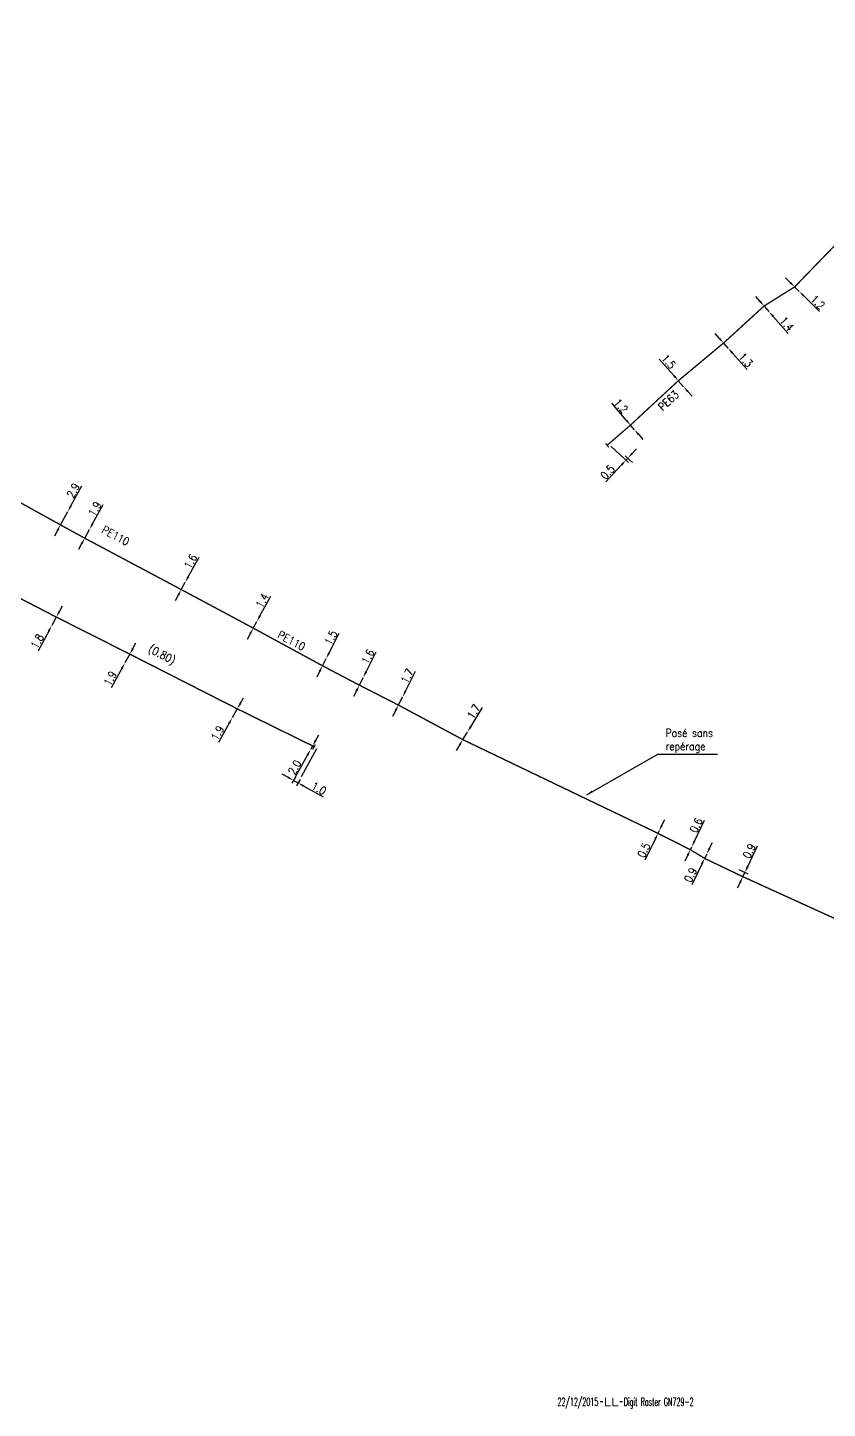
# Model space of a CAD drawing. Header units: millimetres. Extents: x 108995 to 110001, y 128245 to 129001.
# Drawn here: x 109625.2 to 109775.2, y 128420.6 to 128679.3 of the extents above; entities that cross this region are included whole.
import ezdxf
from ezdxf.enums import TextEntityAlignment as Align

# ---------------------------------------------------------------- set-up
doc = ezdxf.new("R2010")
doc.units = ezdxf.units.MM
doc.header["$PDMODE"] = 34
doc.linetypes.add('L_100_PE', pattern=[14, 10, -1.5, 1, -1.5])
doc.layers.get('0').update_dxf_attribs({"linetype": 'CONTINUOUS'})
doc.layers.get('Defpoints').update_dxf_attribs({"linetype": 'CONTINUOUS'})
for name, color, linetype in [('L_140', 3, 'CONTINUOUS'), ('L_340', 7, 'CONTINUOUS'), ('L_910', 7, 'CONTINUOUS')]:
    doc.layers.add(name, color=color, linetype=linetype)
doc.styles.get("Standard").update_dxf_attribs({"font": 'romans.shx', "width": 0.85})
doc.dimstyles.get("Standard").update_dxf_attribs({"dimtxt": 1.5, "dimasz": 1.2, "dimexe": 0.625, "dimexo": 0.625, "dimgap": 0.25, "dimtad": 1, "dimdec": 1, "dimzin": 0, "dimdsep": 46, "dimtxsty": 'Standard', "dimcen": -0.5, "dimadec": 0, "dimazin": 0, "dimtfac": 1, "dimtdec": 1, "dimtmove": 0, "dimatfit": 3, "dimfxl": 1, "dimtolj": 1, "dimtzin": 0, "dimarcsym": 0})

# ---------------------------------------------------------------- blocks, each defined once
blk = doc.blocks.new('L_340_07')
at = {"color": 0, "linetype": 'Continuous', "const_width": 0.25, "flags": 128}
blk.add_lwpolyline([(0, 0), (0.35, 0)], dxfattribs=at)
at = {"color": 0, "linetype": 'Continuous', "flags": 128}
blk.add_lwpolyline([(0.35, -0.5), (0.35, 0.5)], dxfattribs=at)
at = {"color": 0, "linetype": 'Continuous', "width": 0.75, "flags": 3}
for tag, p in [('DEF_LEG', (0.72, -3.47)), ('DEF_COUP', (0.72, -5.97)), ('DEF_TYPE', (0.72, -8.47))]:
    blk.add_attdef(tag, text='', height=1.2, dxfattribs=at).set_placement(p, align=Align.MIDDLE)
blk = doc.blocks.new('*D2')
at = {"layer": 'Defpoints', "color": 0, "linetype": 'Continuous', "transparency": 16777216}
for p in [(109738.26, 128604.81), (109739.01, 128603.94), (109739.01, 128603.94)]:
    blk.add_point(p, dxfattribs=at)
at = {"layer": 'L_140', "color": 0, "linetype": 'Continuous', "lineweight": -2, "transparency": 16777216}
for p, q in [((109737.48, 128605.72), (109734.74, 128608.89)), ((109739.01, 128603.94), (109738.26, 128604.81)), ((109738.73, 128605.22), (109738.73, 128605.22)), ((109739.49, 128604.35), (109739.49, 128604.35)), ((109739.8, 128603.03), (109740.58, 128602.13))]:
    blk.add_line(p, q, dxfattribs=at)
at = {"layer": 'L_140', "color": 0, "linetype": 'Continuous', "transparency": 16777216}
for points in [[(109737.63, 128605.85), (109737.32, 128605.59), (109738.26, 128604.81)], [(109739.95, 128603.16), (109739.65, 128602.9), (109739.01, 128603.94)]]:
    blk.add_solid(points, dxfattribs=at)
at = {"layer": 'L_140', "color": 0, "linetype": 'Continuous', "transparency": 16777216, "insert": (109736.47, 128608.41), "char_height": 1.5, "attachment_point": 5, "rotation": 310.8661}
blk.add_mtext('\\A1;1.2', dxfattribs=at)
blk = doc.blocks.new('*D3')
at = {"layer": 'Defpoints', "color": 0, "linetype": 'Continuous', "transparency": 16777216}
for p in [(109734.15, 128601.25), (109737.75, 128598.61), (109739.11, 128597.35)]:
    blk.add_point(p, dxfattribs=at)
at = {"layer": 'L_340', "color": 0, "linetype": 'Continuous', "lineweight": -2, "transparency": 16777216}
for p, q in [((109734.61, 128600.83), (109737.87, 128597.82)), ((109738.57, 128599.49), (109739.38, 128600.37)), ((109738.65, 128597.77), (109737.29, 128599.03)), ((109737.75, 128598.61), (109737.41, 128598.24)), ((109736.6, 128597.36), (109733.63, 128594.15))]:
    blk.add_line(p, q, dxfattribs=at)
at = {"layer": 'L_340', "color": 0, "linetype": 'Continuous', "transparency": 16777216}
for points in [[(109736.45, 128597.49), (109736.74, 128597.22), (109737.41, 128598.24)], [(109738.42, 128599.62), (109738.71, 128599.35), (109737.75, 128598.61)]]:
    blk.add_solid(points, dxfattribs=at)
at = {"layer": 'L_340', "color": 0, "linetype": 'Continuous', "transparency": 16777216, "insert": (109733.97, 128595.99), "char_height": 1.5, "attachment_point": 5, "rotation": 47.2548}
blk.add_mtext('\\A1;0.5', dxfattribs=at)
blk = doc.blocks.new('*D4')
at = {"layer": 'Defpoints', "color": 0, "linetype": 'Continuous', "transparency": 16777216}
for p in [(109747.23, 128613.12), (109748.23, 128612), (109748.23, 128612)]:
    blk.add_point(p, dxfattribs=at)
at = {"layer": 'L_140', "color": 0, "linetype": 'Continuous', "lineweight": -2, "transparency": 16777216}
for p, q in [((109746.44, 128614.02), (109743.67, 128617.16)), ((109748.23, 128612), (109747.23, 128613.12)), ((109749.02, 128611.1), (109749.81, 128610.2))]:
    blk.add_line(p, q, dxfattribs=at)
at = {"layer": 'L_140', "color": 0, "linetype": 'Continuous', "transparency": 16777216}
for points in [[(109746.59, 128614.16), (109746.29, 128613.89), (109747.23, 128613.12)], [(109749.17, 128611.23), (109748.87, 128610.97), (109748.23, 128612)]]:
    blk.add_solid(points, dxfattribs=at)
at = {"layer": 'L_140', "color": 0, "linetype": 'Continuous', "transparency": 16777216, "insert": (109745.4, 128616.7), "char_height": 1.5, "attachment_point": 5, "rotation": 311.4482}
blk.add_mtext('\\A1;1.5', dxfattribs=at)
blk = doc.blocks.new('*D5')
at = {"layer": 'Defpoints', "color": 0, "linetype": 'Continuous', "transparency": 16777216}
for p in [(109755.71, 128620.18), (109756.54, 128619.24), (109756.54, 128619.24)]:
    blk.add_point(p, dxfattribs=at)
at = {"layer": 'L_140', "color": 0, "linetype": 'Continuous', "lineweight": -2, "transparency": 16777216}
for p, q in [((109754.91, 128621.07), (109754.11, 128621.97)), ((109755.71, 128620.18), (109756.54, 128619.24)), ((109757.34, 128618.34), (109760.12, 128615.21))]:
    blk.add_line(p, q, dxfattribs=at)
at = {"layer": 'L_140', "color": 0, "linetype": 'Continuous', "transparency": 16777216}
for points in [[(109755.06, 128621.21), (109754.76, 128620.94), (109755.71, 128620.18)], [(109757.49, 128618.48), (109757.19, 128618.21), (109756.54, 128619.24)]]:
    blk.add_solid(points, dxfattribs=at)
at = {"layer": 'L_140', "color": 0, "linetype": 'Continuous', "transparency": 16777216, "insert": (109759.87, 128617), "char_height": 1.5, "attachment_point": 5, "rotation": 311.6398}
blk.add_mtext('\\A1;1.3', dxfattribs=at)
blk = doc.blocks.new('*D6')
at = {"layer": 'Defpoints', "color": 0, "linetype": 'Continuous', "transparency": 16777216}
for p in [(109769.04, 128630.7), (109769.9, 128629.86), (109769.9, 128629.86)]:
    blk.add_point(p, dxfattribs=at)
at = {"layer": 'L_140', "color": 0, "linetype": 'Continuous', "lineweight": -2, "transparency": 16777216}
for p, q in [((109768.19, 128631.55), (109767.34, 128632.39)), ((109769.04, 128630.7), (109769.9, 128629.86)), ((109770.75, 128629.02), (109773.72, 128626.07))]:
    blk.add_line(p, q, dxfattribs=at)
at = {"layer": 'L_140', "color": 0, "linetype": 'Continuous', "transparency": 16777216}
for points in [[(109768.33, 128631.69), (109768.05, 128631.41), (109769.04, 128630.7)], [(109770.89, 128629.16), (109770.61, 128628.87), (109769.9, 128629.86)]]:
    blk.add_solid(points, dxfattribs=at)
at = {"layer": 'L_140', "color": 0, "linetype": 'Continuous', "transparency": 16777216, "insert": (109773.37, 128627.83), "char_height": 1.5, "attachment_point": 5, "rotation": 315.2658}
blk.add_mtext('\\A1;1.2', dxfattribs=at)
blk = doc.blocks.new('*D7')
at = {"layer": 'Defpoints', "color": 0, "linetype": 'Continuous', "transparency": 16777216}
for p in [(109763.31, 128627.12), (109764.23, 128626.07), (109764.23, 128626.07)]:
    blk.add_point(p, dxfattribs=at)
at = {"layer": 'L_140', "color": 0, "linetype": 'Continuous', "lineweight": -2, "transparency": 16777216}
for p, q in [((109762.52, 128628.03), (109761.74, 128628.93)), ((109763.31, 128627.12), (109764.23, 128626.07)), ((109765.02, 128625.16), (109767.82, 128621.96))]:
    blk.add_line(p, q, dxfattribs=at)
at = {"layer": 'L_140', "color": 0, "linetype": 'Continuous', "transparency": 16777216}
for points in [[(109762.68, 128628.16), (109762.37, 128627.9), (109763.31, 128627.12)], [(109765.17, 128625.3), (109764.87, 128625.03), (109764.23, 128626.07)]]:
    blk.add_solid(points, dxfattribs=at)
at = {"layer": 'L_140', "color": 0, "linetype": 'Continuous', "transparency": 16777216, "insert": (109767.57, 128623.77), "char_height": 1.5, "attachment_point": 5, "rotation": 311.1127}
blk.add_mtext('\\A1;1.4', dxfattribs=at)
blk = doc.blocks.new('*D63')
at = {"layer": 'Defpoints', "color": 0, "linetype": 'Continuous', "transparency": 16777216}
for p in [(109632.77, 128588.61), (109632.77, 128588.61), (109631.4, 128586.11)]:
    blk.add_point(p, dxfattribs=at)
at = {"layer": 'L_140', "color": 0, "linetype": 'Continuous', "lineweight": -2, "transparency": 16777216}
for p, q in [((109633.35, 128589.66), (109635.42, 128593.44)), ((109631.4, 128586.11), (109632.77, 128588.61)), ((109630.83, 128585.05), (109630.25, 128584))]:
    blk.add_line(p, q, dxfattribs=at)
at = {"layer": 'L_140', "color": 0, "linetype": 'Continuous', "transparency": 16777216}
for points in [[(109633.17, 128589.76), (109633.52, 128589.56), (109632.77, 128588.61)], [(109630.65, 128585.15), (109631, 128584.96), (109631.4, 128586.11)]]:
    blk.add_solid(points, dxfattribs=at)
at = {"layer": 'L_140', "color": 0, "linetype": 'Continuous', "transparency": 16777216, "insert": (109633.79, 128592.56), "char_height": 1.5, "attachment_point": 5, "rotation": 61.3333}
blk.add_mtext('\\A1;2.9', dxfattribs=at)
blk = doc.blocks.new('*D64')
at = {"layer": 'Defpoints', "color": 0, "linetype": 'Continuous', "transparency": 16777216}
for p in [(109636.84, 128585.24), (109636.84, 128585.24), (109635.94, 128583.62)]:
    blk.add_point(p, dxfattribs=at)
at = {"layer": 'L_140', "color": 0, "linetype": 'Continuous', "lineweight": -2, "transparency": 16777216}
for p, q in [((109637.42, 128586.29), (109639.41, 128589.91)), ((109635.94, 128583.62), (109636.84, 128585.24)), ((109635.36, 128582.57), (109634.78, 128581.52))]:
    blk.add_line(p, q, dxfattribs=at)
at = {"layer": 'L_140', "color": 0, "linetype": 'Continuous', "transparency": 16777216}
for points in [[(109637.24, 128586.39), (109637.59, 128586.2), (109636.84, 128585.24)], [(109635.19, 128582.67), (109635.54, 128582.48), (109635.94, 128583.62)]]:
    blk.add_solid(points, dxfattribs=at)
at = {"layer": 'L_140', "color": 0, "linetype": 'Continuous', "transparency": 16777216, "insert": (109637.83, 128589.11), "char_height": 1.5, "attachment_point": 5, "rotation": 61.1225}
blk.add_mtext('\\A1;1.9', dxfattribs=at)
blk = doc.blocks.new('*D65')
at = {"layer": 'Defpoints', "color": 0, "linetype": 'Continuous', "transparency": 16777216}
for p in [(109654.79, 128575.35), (109654.79, 128575.35), (109654.04, 128573.99)]:
    blk.add_point(p, dxfattribs=at)
at = {"layer": 'L_140', "color": 0, "linetype": 'Continuous', "lineweight": -2, "transparency": 16777216}
for p, q in [((109655.37, 128576.4), (109657.38, 128580.08)), ((109654.04, 128573.99), (109654.79, 128575.35)), ((109653.47, 128572.94), (109652.89, 128571.89))]:
    blk.add_line(p, q, dxfattribs=at)
at = {"layer": 'L_140', "color": 0, "linetype": 'Continuous', "transparency": 16777216}
for points in [[(109655.19, 128576.5), (109655.54, 128576.31), (109654.79, 128575.35)], [(109653.29, 128573.04), (109653.64, 128572.84), (109654.04, 128573.99)]]:
    blk.add_solid(points, dxfattribs=at)
at = {"layer": 'L_140', "color": 0, "linetype": 'Continuous', "transparency": 16777216, "insert": (109655.78, 128579.25), "char_height": 1.5, "attachment_point": 5, "rotation": 61.2767}
blk.add_mtext('\\A1;1.6', dxfattribs=at)
blk = doc.blocks.new('*D66')
at = {"layer": 'Defpoints', "color": 0, "linetype": 'Continuous', "transparency": 16777216}
for p in [(109667.54, 128566.77), (109668.21, 128568), (109668.21, 128568)]:
    blk.add_point(p, dxfattribs=at)
at = {"layer": 'L_140', "color": 0, "linetype": 'Continuous', "lineweight": -2, "transparency": 16777216}
for p, q in [((109668.79, 128569.05), (109670.83, 128572.78)), ((109667.54, 128566.77), (109668.21, 128568)), ((109666.96, 128565.72), (109666.39, 128564.66))]:
    blk.add_line(p, q, dxfattribs=at)
at = {"layer": 'L_140', "color": 0, "linetype": 'Continuous', "transparency": 16777216}
for points in [[(109666.79, 128565.81), (109667.14, 128565.62), (109667.54, 128566.77)], [(109668.61, 128569.15), (109668.96, 128568.95), (109668.21, 128568)]]:
    blk.add_solid(points, dxfattribs=at)
at = {"layer": 'L_140', "color": 0, "linetype": 'Continuous', "transparency": 16777216, "insert": (109669.22, 128571.92), "char_height": 1.5, "attachment_point": 5, "rotation": 61.2767}
blk.add_mtext('\\A1;1.4', dxfattribs=at)
blk = doc.blocks.new('*D67')
at = {"layer": 'Defpoints', "color": 0, "linetype": 'Continuous', "transparency": 16777216}
for p in [(109680.52, 128559.71), (109681.2, 128561.05), (109681.2, 128561.05)]:
    blk.add_point(p, dxfattribs=at)
at = {"layer": 'L_140', "color": 0, "linetype": 'Continuous', "lineweight": -2, "transparency": 16777216}
for p, q in [((109681.75, 128562.12), (109683.65, 128565.85)), ((109680.52, 128559.71), (109681.2, 128561.05)), ((109679.98, 128558.64), (109679.44, 128557.57))]:
    blk.add_line(p, q, dxfattribs=at)
at = {"layer": 'L_140', "color": 0, "linetype": 'Continuous', "transparency": 16777216}
for points in [[(109681.57, 128562.21), (109681.93, 128562.03), (109681.2, 128561.05)], [(109679.8, 128558.73), (109680.16, 128558.55), (109680.52, 128559.71)]]:
    blk.add_solid(points, dxfattribs=at)
at = {"layer": 'L_140', "color": 0, "linetype": 'Continuous', "transparency": 16777216, "insert": (109682.08, 128564.97), "char_height": 1.5, "attachment_point": 5, "rotation": 63.0431}
blk.add_mtext('\\A1;1.5', dxfattribs=at)
blk = doc.blocks.new('*D68')
at = {"layer": 'Defpoints', "color": 0, "linetype": 'Continuous', "transparency": 16777216}
for p in [(109688.15, 128557.51), (109688.15, 128557.51), (109687.43, 128556.08)]:
    blk.add_point(p, dxfattribs=at)
at = {"layer": 'L_140', "color": 0, "linetype": 'Continuous', "lineweight": -2, "transparency": 16777216}
for p, q in [((109688.7, 128558.58), (109690.6, 128562.31)), ((109687.43, 128556.08), (109688.15, 128557.51)), ((109686.88, 128555.01), (109686.34, 128553.94))]:
    blk.add_line(p, q, dxfattribs=at)
at = {"layer": 'L_140', "color": 0, "linetype": 'Continuous', "transparency": 16777216}
for points in [[(109688.52, 128558.67), (109688.88, 128558.49), (109688.15, 128557.51)], [(109686.71, 128555.1), (109687.06, 128554.92), (109687.43, 128556.08)]]:
    blk.add_solid(points, dxfattribs=at)
at = {"layer": 'L_140', "color": 0, "linetype": 'Continuous', "transparency": 16777216, "insert": (109689.03, 128561.43), "char_height": 1.5, "attachment_point": 5, "rotation": 62.9921}
blk.add_mtext('\\A1;1.6', dxfattribs=at)
blk = doc.blocks.new('*D69')
at = {"layer": 'Defpoints', "color": 0, "linetype": 'Continuous', "transparency": 16777216}
for p in [(109695.52, 128553.86), (109695.52, 128553.86), (109694.75, 128552.35)]:
    blk.add_point(p, dxfattribs=at)
at = {"layer": 'L_140', "color": 0, "linetype": 'Continuous', "lineweight": -2, "transparency": 16777216}
for p, q in [((109696.07, 128554.93), (109697.96, 128558.67)), ((109694.75, 128552.35), (109695.52, 128553.86)), ((109694.21, 128551.28), (109693.67, 128550.21))]:
    blk.add_line(p, q, dxfattribs=at)
at = {"layer": 'L_140', "color": 0, "linetype": 'Continuous', "transparency": 16777216}
for points in [[(109695.89, 128555.02), (109696.24, 128554.84), (109695.52, 128553.86)], [(109694.03, 128551.37), (109694.39, 128551.19), (109694.75, 128552.35)]]:
    blk.add_solid(points, dxfattribs=at)
at = {"layer": 'L_140', "color": 0, "linetype": 'Continuous', "transparency": 16777216, "insert": (109696.39, 128557.79), "char_height": 1.5, "attachment_point": 5, "rotation": 63.1417}
blk.add_mtext('\\A1;1.7', dxfattribs=at)
blk = doc.blocks.new('*D70')
at = {"layer": 'Defpoints', "color": 0, "linetype": 'Continuous', "transparency": 16777216}
for p in [(109707.69, 128547.28), (109707.69, 128547.28), (109706.83, 128545.87)]:
    blk.add_point(p, dxfattribs=at)
at = {"layer": 'L_140', "color": 0, "linetype": 'Continuous', "lineweight": -2, "transparency": 16777216}
for p, q in [((109708.32, 128548.3), (109710.5, 128551.88)), ((109706.83, 128545.87), (109707.69, 128547.28)), ((109706.21, 128544.85), (109705.58, 128543.82))]:
    blk.add_line(p, q, dxfattribs=at)
at = {"layer": 'L_140', "color": 0, "linetype": 'Continuous', "transparency": 16777216}
for points in [[(109708.15, 128548.41), (109708.49, 128548.2), (109707.69, 128547.28)], [(109706.04, 128544.95), (109706.38, 128544.74), (109706.83, 128545.87)]]:
    blk.add_solid(points, dxfattribs=at)
at = {"layer": 'L_140', "color": 0, "linetype": 'Continuous', "transparency": 16777216, "insert": (109708.87, 128551.13), "char_height": 1.5, "attachment_point": 5, "rotation": 58.6347}
blk.add_mtext('\\A1;1.7', dxfattribs=at)
blk = doc.blocks.new('*D71')
at = {"layer": 'Defpoints', "color": 0, "linetype": 'Continuous'}
for p in [(109743.42, 128528.31), (109743.63, 128528.76), (109743.63, 128528.76)]:
    blk.add_point(p, dxfattribs=at)
at = {"layer": 'L_140', "color": 0, "linetype": 'Continuous', "lineweight": -2}
for p, q in [((109744.16, 128529.83), (109744.68, 128530.91)), ((109743.63, 128528.76), (109743.42, 128528.31)), ((109742.89, 128527.23), (109740.98, 128523.3))]:
    blk.add_line(p, q, dxfattribs=at)
at = {"layer": 'L_140', "color": 0, "linetype": 'Continuous'}
for points in [[(109742.71, 128527.31), (109743.07, 128527.14), (109743.42, 128528.31)], [(109743.98, 128529.92), (109744.34, 128529.75), (109743.63, 128528.76)]]:
    blk.add_solid(points, dxfattribs=at)
at = {"layer": 'L_140', "color": 0, "linetype": 'Continuous', "insert": (109740.77, 128525.16), "char_height": 1.5, "attachment_point": 5, "rotation": 64.0507}
blk.add_mtext('\\A1;0.5', dxfattribs=at)
blk = doc.blocks.new('*D72')
at = {"layer": 'Defpoints', "color": 0, "linetype": 'Continuous', "transparency": 16777216}
for p in [(109749.75, 128525.78), (109749.75, 128525.78), (109749.49, 128525.24)]:
    blk.add_point(p, dxfattribs=at)
at = {"layer": 'L_140', "color": 0, "linetype": 'Continuous', "lineweight": -2, "transparency": 16777216}
for p, q in [((109750.27, 128526.87), (109752.16, 128530.81)), ((109749.49, 128525.24), (109749.75, 128525.78)), ((109748.97, 128524.16), (109748.45, 128523.08))]:
    blk.add_line(p, q, dxfattribs=at)
at = {"layer": 'L_140', "color": 0, "linetype": 'Continuous', "transparency": 16777216}
for points in [[(109750.09, 128526.95), (109750.45, 128526.78), (109749.75, 128525.78)], [(109748.79, 128524.25), (109749.15, 128524.07), (109749.49, 128525.24)]]:
    blk.add_solid(points, dxfattribs=at)
at = {"layer": 'L_140', "color": 0, "linetype": 'Continuous', "transparency": 16777216, "insert": (109750.57, 128529.81), "char_height": 1.5, "attachment_point": 5, "rotation": 64.3697}
blk.add_mtext('\\A1;0.6', dxfattribs=at)
blk = doc.blocks.new('*D73')
at = {"layer": 'Defpoints', "color": 0, "linetype": 'Continuous', "transparency": 16777216}
for p in [(109752.16, 128523.62), (109752.56, 128524.43), (109752.56, 128524.43)]:
    blk.add_point(p, dxfattribs=at)
at = {"layer": 'L_140', "color": 0, "linetype": 'Continuous', "lineweight": -2, "transparency": 16777216}
for p, q in [((109753.08, 128525.51), (109753.61, 128526.59)), ((109751.6, 128523.89), (109751.6, 128523.89)), ((109752, 128524.7), (109752, 128524.7)), ((109752.56, 128524.43), (109752.16, 128523.62)), ((109751.63, 128522.54), (109749.74, 128518.67))]:
    blk.add_line(p, q, dxfattribs=at)
at = {"layer": 'L_140', "color": 0, "linetype": 'Continuous', "transparency": 16777216}
for points in [[(109752.9, 128525.59), (109753.26, 128525.42), (109752.56, 128524.43)], [(109751.45, 128522.63), (109751.81, 128522.45), (109752.16, 128523.62)]]:
    blk.add_solid(points, dxfattribs=at)
at = {"layer": 'L_140', "color": 0, "linetype": 'Continuous', "transparency": 16777216, "insert": (109749.53, 128520.51), "char_height": 1.5, "attachment_point": 5, "rotation": 63.9575}
blk.add_mtext('\\A1;0.9', dxfattribs=at)
blk = doc.blocks.new('*D74')
at = {"layer": 'Defpoints', "color": 0, "linetype": 'Continuous', "transparency": 16777216}
for p in [(109758, 128521.82), (109759.33, 128520.19), (109759.72, 128521)]:
    blk.add_point(p, dxfattribs=at)
at = {"layer": 'L_140', "color": 0, "linetype": 'Continuous', "lineweight": -2, "transparency": 16777216}
for p, q in [((109760.24, 128522.08), (109762.1, 128525.97)), ((109758.56, 128521.55), (109760.28, 128520.73)), ((109759.33, 128520.19), (109759.72, 128521)), ((109758.81, 128519.11), (109758.29, 128518.02))]:
    blk.add_line(p, q, dxfattribs=at)
at = {"layer": 'L_140', "color": 0, "linetype": 'Continuous', "transparency": 16777216}
for points in [[(109758.63, 128519.19), (109758.99, 128519.02), (109759.33, 128520.19)], [(109760.06, 128522.17), (109760.42, 128521.99), (109759.72, 128521)]]:
    blk.add_solid(points, dxfattribs=at)
at = {"layer": 'L_140', "color": 0, "linetype": 'Continuous', "transparency": 16777216, "insert": (109760.53, 128525), "char_height": 1.5, "attachment_point": 5, "rotation": 64.3673}
blk.add_mtext('\\A1;0.9', dxfattribs=at)
blk = doc.blocks.new('GIS_MODF')
at = {"color": 0, "linetype": 'Continuous', "flags": 128}
for points in [[(-2.18, -0.01), (-1.68, -0.01)], [(1.52, -0.01), (2.02, -0.01)]]:
    blk.add_lwpolyline(points, dxfattribs=at)
at = {"color": 0, "linetype": 'Continuous', "width": 0.5}
blk.add_attdef('DATE', text='', height=1.5, dxfattribs=at).set_placement((-2.5, -0.8), align=Align.RIGHT)
at = {"color": 0, "linetype": 'Continuous', "width": 1.771291}
blk.add_attdef('USER', text='', height=1.5, dxfattribs=at).set_placement((-1.51, -0.8), (1.28, -0.8), align=Align.FIT)
at = {"color": 0, "linetype": 'Continuous', "width": 0.5}
blk.add_attdef('DESC', (2.29, -0.8), '', height=1.5, dxfattribs=at)
blk = doc.blocks.new('*D269')
at = {"layer": 'Defpoints', "color": 0, "linetype": 'Continuous', "transparency": 16777216}
for p in [(109675.74, 128539.43), (109676.62, 128538.95), (109675.08, 128538.24)]:
    blk.add_point(p, dxfattribs=at)
at = {"layer": 'L_340', "color": 0, "linetype": 'Continuous', "lineweight": -2, "transparency": 16777216}
for p, q in [((109674.03, 128538.82), (109672.98, 128539.41)), ((109675.44, 128538.89), (109674.77, 128537.69)), ((109676.31, 128538.4), (109675.65, 128537.21)), ((109675.08, 128538.24), (109675.95, 128537.75)), ((109677, 128537.17), (109680.66, 128535.13))]:
    blk.add_line(p, q, dxfattribs=at)
at = {"layer": 'L_340', "color": 0, "linetype": 'Continuous', "transparency": 16777216}
for points in [[(109674.13, 128539), (109673.93, 128538.65), (109675.08, 128538.24)], [(109677.1, 128537.35), (109676.9, 128537), (109675.95, 128537.75)]]:
    blk.add_solid(points, dxfattribs=at)
at = {"layer": 'L_340', "color": 0, "linetype": 'Continuous', "transparency": 16777216, "insert": (109679.84, 128536.73), "char_height": 1.5, "attachment_point": 5, "rotation": 330.9039}
blk.add_mtext('\\A1;1.0', dxfattribs=at)
blk = doc.blocks.new('*D270')
at = {"layer": 'Defpoints', "color": 0, "linetype": 'Continuous', "transparency": 16777216}
for p in [(109678.31, 128544.05), (109678.31, 128544.05), (109678.67, 128544.69)]:
    blk.add_point(p, dxfattribs=at)
at = {"layer": 'L_340', "color": 0, "linetype": 'Continuous', "lineweight": -2, "transparency": 16777216}
for p, q in [((109679.25, 128545.74), (109679.84, 128546.79)), ((109678.67, 128544.69), (109678.31, 128544.05)), ((109677.73, 128543), (109675.4, 128538.82))]:
    blk.add_line(p, q, dxfattribs=at)
at = {"layer": 'L_340', "color": 0, "linetype": 'Continuous', "transparency": 16777216}
for points in [[(109677.55, 128543.1), (109677.9, 128542.91), (109678.31, 128544.05)], [(109679.08, 128545.84), (109679.43, 128545.65), (109678.67, 128544.69)]]:
    blk.add_solid(points, dxfattribs=at)
at = {"layer": 'L_340', "color": 0, "linetype": 'Continuous', "transparency": 16777216, "insert": (109675.3, 128540.69), "char_height": 1.5, "attachment_point": 5, "rotation": 60.9039}
blk.add_mtext('\\A1;2.0', dxfattribs=at)
blk = doc.blocks.new('*D271')
at = {"layer": 'Defpoints', "color": 0, "linetype": 'Continuous', "transparency": 16777216}
for p in [(109664.55, 128551.64), (109663.61, 128549.98), (109663.61, 128549.98)]:
    blk.add_point(p, dxfattribs=at)
at = {"layer": 'L_140', "color": 0, "linetype": 'Continuous', "lineweight": -2, "transparency": 16777216}
for p, q in [((109664.55, 128551.64), (109663.61, 128549.98)), ((109665.13, 128552.68), (109665.72, 128553.73)), ((109663.02, 128548.94), (109661, 128545.34))]:
    blk.add_line(p, q, dxfattribs=at)
at = {"layer": 'L_140', "color": 0, "linetype": 'Continuous', "transparency": 16777216}
for points in [[(109664.96, 128552.78), (109665.31, 128552.58), (109664.55, 128551.64)], [(109662.85, 128549.03), (109663.2, 128548.84), (109663.61, 128549.98)]]:
    blk.add_solid(points, dxfattribs=at)
at = {"layer": 'L_140', "color": 0, "linetype": 'Continuous', "transparency": 16777216, "insert": (109660.85, 128547.1), "char_height": 1.5, "attachment_point": 5, "rotation": 60.624}
blk.add_mtext('\\A1;1.9', dxfattribs=at)
blk = doc.blocks.new('*D272')
at = {"layer": 'Defpoints', "color": 0, "linetype": 'Continuous', "transparency": 16777216}
for p in [(109644.39, 128561.89), (109643.47, 128560.23), (109643.47, 128560.23)]:
    blk.add_point(p, dxfattribs=at)
at = {"layer": 'L_140', "color": 0, "linetype": 'Continuous', "lineweight": -2, "transparency": 16777216}
for p, q in [((109644.39, 128561.89), (109643.47, 128560.23)), ((109644.97, 128562.94), (109645.55, 128563.99)), ((109642.89, 128559.18), (109640.89, 128555.57))]:
    blk.add_line(p, q, dxfattribs=at)
at = {"layer": 'L_140', "color": 0, "linetype": 'Continuous', "transparency": 16777216}
for points in [[(109644.8, 128563.04), (109645.15, 128562.85), (109644.39, 128561.89)], [(109642.71, 128559.28), (109643.06, 128559.08), (109643.47, 128560.23)]]:
    blk.add_solid(points, dxfattribs=at)
at = {"layer": 'L_140', "color": 0, "linetype": 'Continuous', "transparency": 16777216, "insert": (109640.72, 128557.34), "char_height": 1.5, "attachment_point": 5, "rotation": 61.0192}
blk.add_mtext('\\A1;1.9', dxfattribs=at)
blk = doc.blocks.new('*D273')
at = {"layer": 'Defpoints', "color": 0, "linetype": 'Continuous', "transparency": 16777216}
for p in [(109629.76, 128567.25), (109629.76, 128567.25), (109630.62, 128568.83)]:
    blk.add_point(p, dxfattribs=at)
at = {"layer": 'L_140', "color": 0, "linetype": 'Continuous', "lineweight": -2, "transparency": 16777216}
for p, q in [((109631.19, 128569.89), (109631.76, 128570.94)), ((109630.62, 128568.83), (109629.76, 128567.25)), ((109629.19, 128566.19), (109627.19, 128562.51))]:
    blk.add_line(p, q, dxfattribs=at)
at = {"layer": 'L_140', "color": 0, "linetype": 'Continuous', "transparency": 16777216}
for points in [[(109631.01, 128569.98), (109631.36, 128569.79), (109630.62, 128568.83)], [(109629.01, 128566.29), (109629.36, 128566.1), (109629.76, 128567.25)]]:
    blk.add_solid(points, dxfattribs=at)
at = {"layer": 'L_140', "color": 0, "linetype": 'Continuous', "transparency": 16777216, "insert": (109627.03, 128564.3), "char_height": 1.5, "attachment_point": 5, "rotation": 61.5626}
blk.add_mtext('\\A1;1.8', dxfattribs=at)

msp = doc.modelspace()

# ---------------------------------------------------------------- linework, layer by layer
at = {"layer": 'L_140', "linetype": 'L_100_PE', "ltscale": 0.5, "const_width": 0.25, "flags": 128}
msp.add_lwpolyline([(109734.15, 128601.25), (109738.26, 128604.81), (109747.23, 128613.12), (109755.71, 128620.18), (109763.31, 128627.12), (109769.04, 128630.7), (109779.69, 128641.69), (109786.96, 128648.36), (109788.96, 128650.35), (109793.55, 128654.27), (109802.8, 128662.36), (109811.07, 128669.27), (109815.83, 128672.98), (109811.39, 128679.16)], dxfattribs=at)
msp.add_lwpolyline([(109678.67, 128544.69), (109664.55, 128551.64), (109644.39, 128561.89), (109630.62, 128568.83), (109623.96, 128572.28), (109621.23, 128573.89), (109610.76, 128579.7), (109601.82, 128584.37), (109599.05, 128585.66, 0.40485), (109597.99, 128585.29, -0.410858), (109595.94, 128584.6), (109593.99, 128585.34), (109587.52, 128588.53), (109569.96, 128597.95), (109551.98, 128607.94), (109544.6, 128612.04), (109527, 128621.9), (109518.08, 128626.86)], format="xyb", dxfattribs=at)
at = {"layer": 'L_140', "linetype": 'L_100_PE', "ltscale": 0.5, "const_width": 0.25}
msp.add_lwpolyline([(109622.31, 128591.14), (109631.4, 128586.11), (109635.94, 128583.62), (109654.04, 128573.99), (109667.54, 128566.77), (109680.52, 128559.71), (109687.43, 128556.08), (109694.75, 128552.35), (109706.83, 128545.87), (109743.42, 128528.31), (109749.49, 128525.24), (109752.16, 128523.62), (109759.33, 128520.19), (109777.84, 128511.77)], dxfattribs=at)
at = {"layer": 'L_340'}
msp.add_line((109676.61, 128538.95), (109679.44, 128544.21), dxfattribs=at)

# ---------------------------------------------------------------- block references
for p, rotation in [((109734.15, 128601.25), 222.2144224499236), ((109678.67, 128544.69), 331.7796381326236)]:
    msp.add_blockref('L_340_07', p, dxfattribs=dict(at, rotation=rotation))
at = {"layer": 'L_910', "linetype": 'Continuous'}
ref = msp.add_blockref('GIS_MODF', (109734.73, 128421.86), dxfattribs=at)
ref.add_attrib('DATE', '22/12/2015', dxfattribs={"layer": '0', "color": 0, "linetype": 'Continuous', "height": 1.5, "width": 0.5}).set_placement((109732.23, 128421.06), align=Align.RIGHT)
ref.add_attrib('USER', 'LL', dxfattribs={"layer": '0', "color": 0, "linetype": 'Continuous', "height": 1.5, "width": 1.180861}).set_placement((109733.23, 128421.06), (109736.01, 128421.06), align=Align.FIT)
ref.add_attrib('DESC', 'Digit Raster GN729-2', (109737.02, 128421.06), dxfattribs={"layer": '0', "color": 0, "linetype": 'Continuous', "height": 1.5, "width": 0.5})

# ---------------------------------------------------------------- texts
at = {"layer": 'L_140', "linetype": 'Continuous', "width": 0.85}
for s, rotation, p in [('PE63', 42.2144, (109744.28, 128607.37)), ('PE110', 331.7871, (109638.98, 128584.71)), ('PE110', 331.7871, (109671.95, 128565.04)), ('(0.80)', 332.3471, (109647.73, 128562.4))]:
    msp.add_text(s, height=1.5, rotation=rotation, dxfattribs=at).set_placement(p)
at = {"layer": 'L_140', "linetype": 'Continuous', "insert": (109744.83, 128543.37), "char_height": 1.5, "attachment_point": 7}
msp.add_mtext('\\A1;Posé sans\\Prepérage', dxfattribs=at)

# ---------------------------------------------------------------- dimensions: what is measured, and where the dimension line sits
at = {"layer": 'L_140', "linetype": 'Continuous'}
for base, p1, p2, angle, override, picture, middle in [((109769.9, 128629.86), (109769.04, 128630.7), (109769.9, 128629.86), 135.2658, {"dimscale": 1, "dimlfac": 1, "dimlunit": 2, "dimatfit": 0}, '*D6', (109772.66, 128627.12)), ((109764.23, 128626.07), (109763.31, 128627.12), (109764.23, 128626.07), 131.1127, {"dimscale": 1, "dimlfac": 1, "dimlunit": 2, "dimatfit": 0}, '*D7', (109766.82, 128623.11)), ((109756.54, 128619.24), (109755.71, 128620.18), (109756.54, 128619.24), 131.6398, {"dimscale": 1, "dimlfac": 1, "dimlunit": 2, "dimatfit": 0}, '*D5', (109759.13, 128616.33)), ((109748.23, 128612), (109747.23, 128613.12), (109748.23, 128612), 131.4482, {"dimatfit": 0}, '*D4', (109744.66, 128616.04)), ((109739.01, 128603.94), (109738.26, 128604.81), (109739.01, 128603.94), 130.8661, {"dimatfit": 0}, '*D2', (109735.71, 128607.76)), ((109632.77, 128588.61), (109631.4, 128586.11), (109632.77, 128588.61), 241.3333, {"dimscale": 1, "dimlfac": 1, "dimlunit": 2, "dimatfit": 0}, '*D63', (109634.67, 128592.08)), ((109636.8369, 128585.2435), (109635.9435, 128583.6236), (109636.8369, 128585.2435), 241.1225, {"dimscale": 1, "dimlfac": 1, "dimlunit": 2, "dimatfit": 0}, '*D64', (109638.7031, 128588.6273)), ((109654.7897, 128575.3525), (109654.0448, 128573.9932), (109654.7897, 128575.3525), 241.2767, {"dimscale": 1, "dimlfac": 1, "dimlunit": 2, "dimatfit": 0}, '*D65', (109656.6614, 128578.7679)), ((109668.21, 128568), (109667.54, 128566.77), (109668.21, 128568), 241.2767, {"dimscale": 1, "dimlfac": 1, "dimlunit": 2, "dimatfit": 0}, '*D66', (109670.1, 128571.44)), ((109681.2, 128561.05), (109680.52, 128559.71), (109681.2, 128561.05), 243.0431, {"dimscale": 1, "dimlfac": 1, "dimlunit": 2, "dimatfit": 0}, '*D67', (109682.97, 128564.52)), ((109688.15, 128557.51), (109687.43, 128556.08), (109688.15, 128557.51), 242.9921, {"dimscale": 1, "dimlfac": 1, "dimlunit": 2, "dimatfit": 0}, '*D68', (109689.92, 128560.98)), ((109695.52, 128553.86), (109694.75, 128552.35), (109695.52, 128553.86), 243.1417, {"dimscale": 1, "dimlfac": 1, "dimlunit": 2, "dimatfit": 0}, '*D69', (109697.28, 128557.34)), ((109707.69, 128547.28), (109706.83, 128545.87), (109707.69, 128547.28), 238.6347, {"dimscale": 1, "dimlfac": 1, "dimlunit": 2, "dimatfit": 0}, '*D70', (109709.72, 128550.61)), ((109743.63, 128528.76), (109743.42, 128528.31), (109743.63, 128528.76), 244.0507, {"dimscale": 1, "dimlfac": 1, "dimlunit": 2, "dimatfit": 0}, '*D71', (109741.67, 128524.72)), ((109749.75, 128525.78), (109749.49, 128525.24), (109749.75, 128525.78), 244.3697, {"dimscale": 1, "dimlfac": 1, "dimlunit": 2, "dimatfit": 0}, '*D72', (109751.47, 128529.38)), ((109752.56, 128524.43), (109752.16, 128523.62), (109752.56, 128524.43), 243.9575, {"dimatfit": 0}, '*D73', (109750.42, 128520.07)), ((109759.72, 128521), (109759.33, 128520.19), (109758, 128521.82), 244.3673, {"dimatfit": 0}, '*D74', (109761.43, 128524.57))]:
    dim = msp.add_linear_dim(base=base, p1=p1, p2=p2, angle=angle, dimstyle='Standard', override=override, dxfattribs=at)
    dim.commit()
    dim.dimension.update_dxf_attribs({"geometry": picture, "text_midpoint": middle, "dimtype": 160})
for base, p1, p2, angle, picture, middle in [((109629.76, 128567.25), (109630.62, 128568.83), (109629.76, 128567.25), 241.5626, '*D273', (109627.9, 128563.82)), ((109643.47, 128560.23), (109644.39, 128561.89), (109643.47, 128560.23), 241.0192, '*D272', (109641.6, 128556.85)), ((109663.61, 128549.98), (109664.55, 128551.64), (109663.61, 128549.98), 240.624, '*D271', (109661.72, 128546.61))]:
    dim = msp.add_linear_dim(base=base, p1=p1, p2=p2, angle=angle, dimstyle='Standard', dxfattribs=at)
    dim.commit()
    dim.dimension.update_dxf_attribs({"geometry": picture, "text_midpoint": middle, "dimtype": 161})
at = {"layer": 'L_340', "linetype": 'Continuous'}
dim = msp.add_linear_dim(base=(109737.75, 128598.61), p1=(109734.15, 128601.25), p2=(109739.11, 128597.35), angle=227.2548, dimstyle='Standard', override={"dimatfit": 0}, dxfattribs=at)
dim.commit()
dim.dimension.update_dxf_attribs({"geometry": '*D3', "text_midpoint": (109734.71, 128595.31), "dimtype": 160})
dim = msp.add_linear_dim(base=(109678.31, 128544.05), p1=(109678.67, 128544.69), p2=(109678.31, 128544.05), angle=240.9039, text='2.0', dimstyle='Standard', dxfattribs=at)
dim.commit()
dim.dimension.update_dxf_attribs({"geometry": '*D270', "text_midpoint": (109676.17, 128540.2), "dimtype": 161})
dim = msp.add_linear_dim(base=(109675.08, 128538.24), p1=(109676.62, 128538.95), p2=(109675.74, 128539.43), angle=150.9039, dimstyle='Standard', dxfattribs=at)
dim.commit()
dim.dimension.update_dxf_attribs({"geometry": '*D269', "text_midpoint": (109679.35, 128535.86), "dimtype": 161})

# ---------------------------------------------------------------- leaders
at = {"layer": 'L_140', "linetype": 'Continuous', "annotation_type": 0, "has_hookline": 1, "hookline_direction": 0, "text_width": 9.77}
msp.add_leader([(109730.05, 128535.55), (109743.38, 128543.12), (109744.58, 128543.12)], dimstyle='Standard', override={"dimatfit": 0}, dxfattribs=at)

doc.saveas('drawing.dxf')
